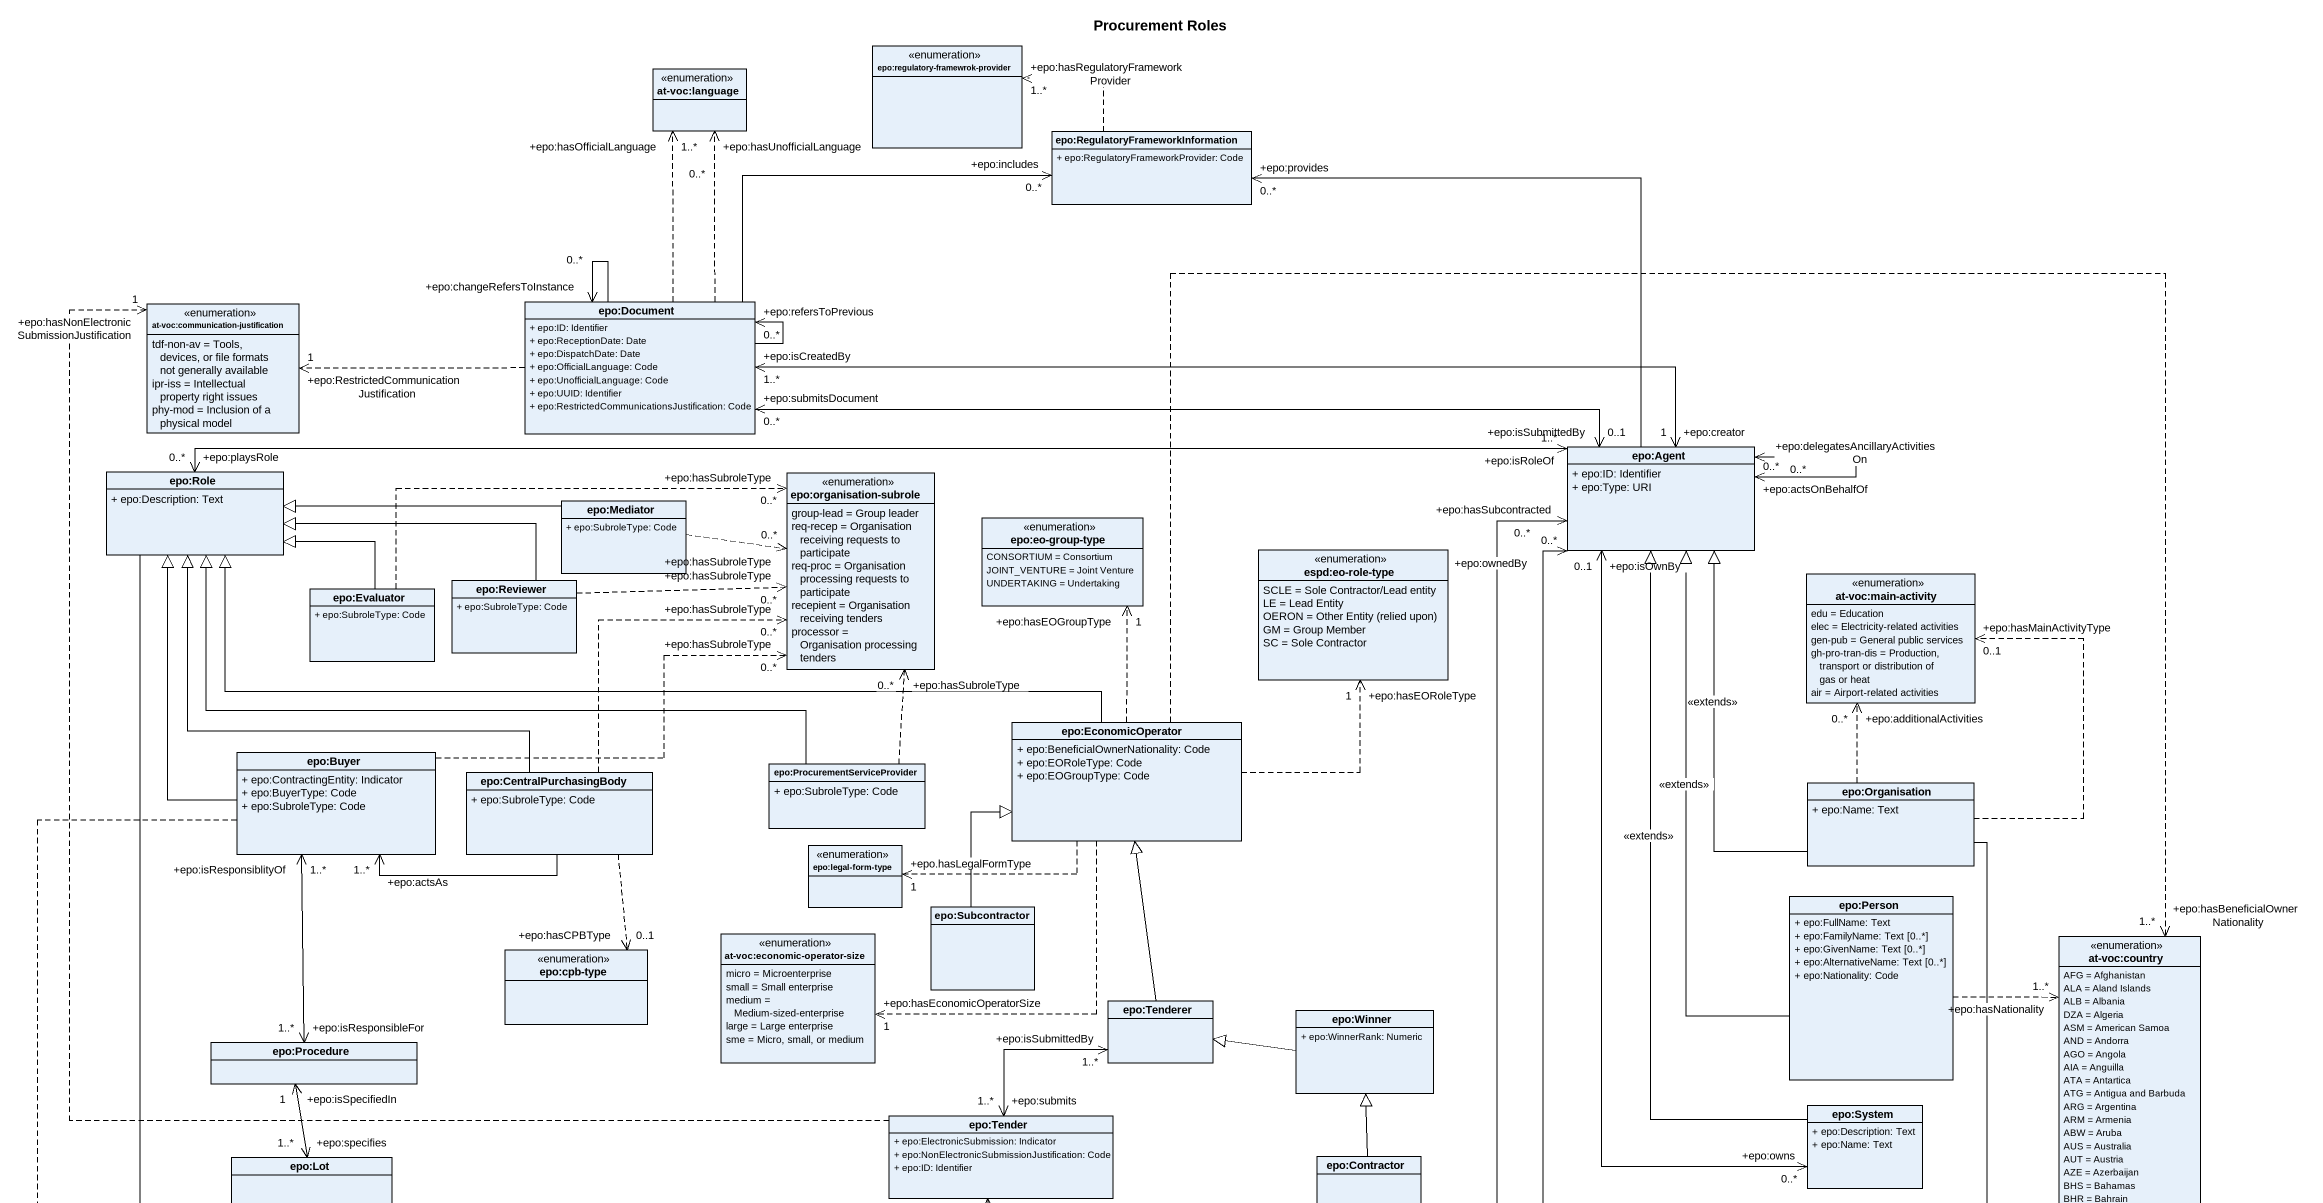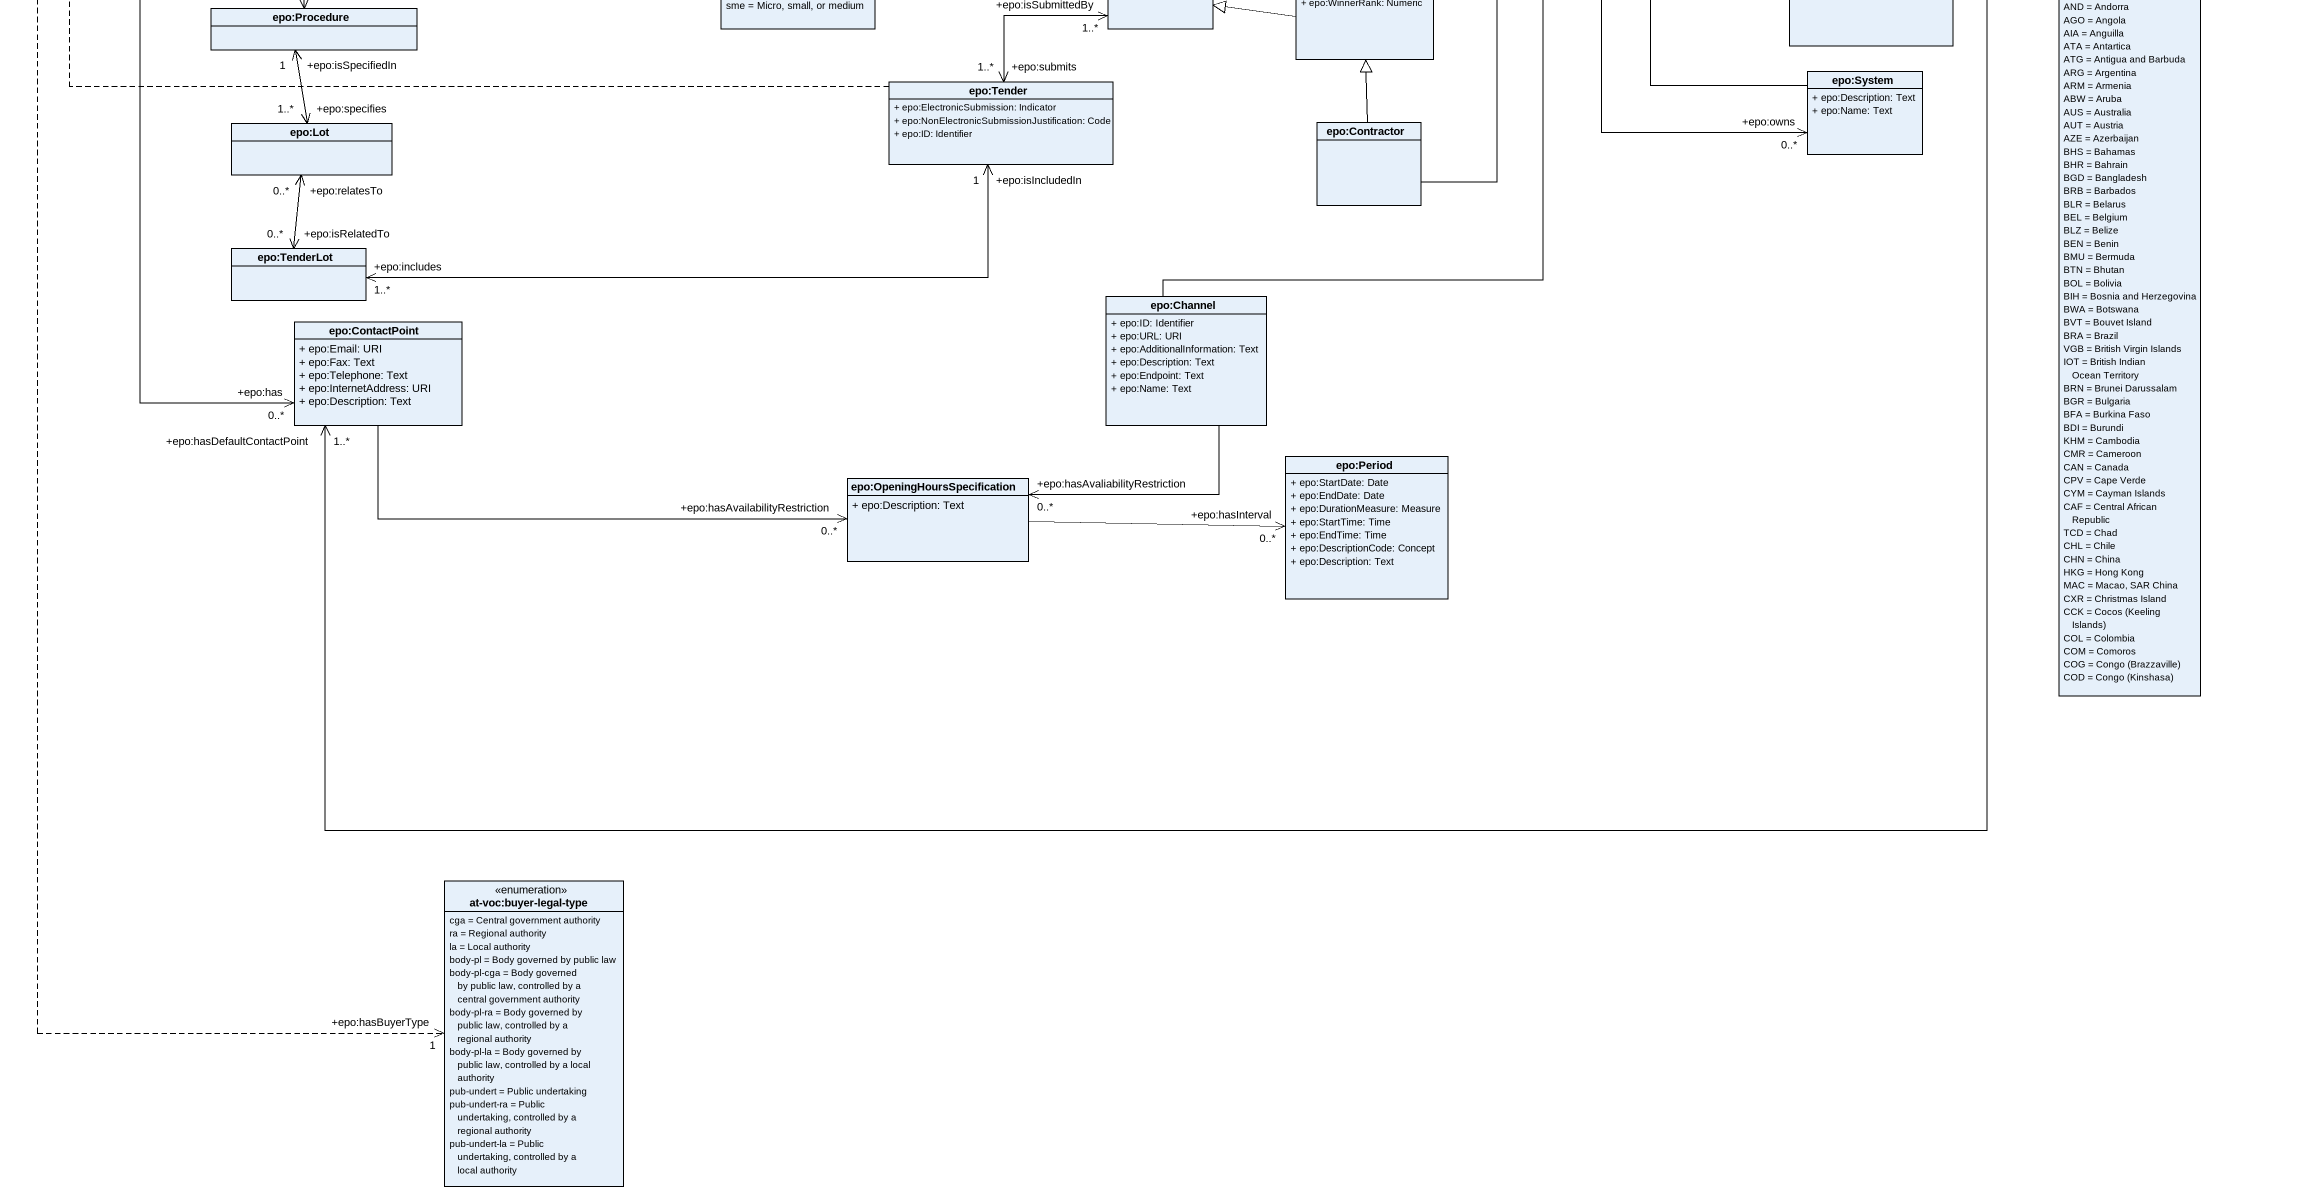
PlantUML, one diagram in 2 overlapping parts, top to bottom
@startuml
title Procurement Roles
hide circle
hide empty members
skinparam classAttributeIconSize 0
enum "epo:regulatory-framewrok-provider" as epo_regulatory_framewrok
enum "at-voc:language" as at_voc_language
class "epo:RegulatoryFrameworkInformation" as epo_RegulatoryFrameworkInfor {
  + epo:RegulatoryFrameworkProvider: Code
}
enum "at-voc:communication-justification" as at_voc_communication {
  tdf-non-av = Tools, devices, or file formats not generally available
  ipr-iss = Intellectual property right issues
  phy-mod = Inclusion of a physical model
}
class "epo:Document" as epo_Document {
  + epo:ID: Identifier
  + epo:ReceptionDate: Date
  + epo:DispatchDate: Date
  + epo:OfficialLanguage: Code
  + epo:UnofficialLanguage: Code
  + epo:UUID: Identifier
  + epo:RestrictedCommunicationsJustification: Code
}
class "epo:Role" as epo_Role {
  + epo:Description: Text
}
enum "epo:organisation-subrole" as epo_organisation_subrole {
  group-lead = Group leader
  req-recep = Organisation receiving requests to participate
  req-proc = Organisation processing requests to participate
  recepient = Organisation receiving tenders
  processor = Organisation processing tenders
}
class "epo:Agent" as epo_Agent {
  + epo:ID: Identifier
  + epo:Type: URI
}
class "epo:Mediator" as epo_Mediator {
  + epo:SubroleType: Code
}
enum "epo:eo-group-type" as epo_eo_group_type {
  CONSORTIUM = Consortium
  JOINT_VENTURE = Joint Venture
  UNDERTAKING = Undertaking
}
enum "espd:eo-role-type" as espd_eo_role_type {
  SCLE = Sole Contractor/Lead entity
  LE = Lead Entity
  {field} OERON = Other Entity (relied upon)
  GM = Group Member
  SC = Sole Contractor
}
class "epo:Evaluator" as epo_Evaluator {
  + epo:SubroleType: Code
}
class "epo:Reviewer" as epo_Reviewer {
  + epo:SubroleType: Code
}
enum "at-voc:main-activity" as at_voc_main_activity {
  edu = Education
  elec = Electricity-related activities
  gen-pub = General public services
  gh-pro-tran-dis = Production, transport or distribution of gas or heat
  air = Airport-related activities
}
class "epo:Buyer" as epo_Buyer {
  + epo:ContractingEntity: Indicator
  + epo:BuyerType: Code
  + epo:SubroleType: Code
}
class "epo:EconomicOperator" as epo_EconomicOperator {
  + epo:BeneficialOwnerNationality: Code
  + epo:EORoleType: Code
  + epo:EOGroupType: Code
}
class "epo:CentralPurchasingBody" as epo_CentralPurchasingBody {
  + epo:SubroleType: Code
}
class "epo:ProcurementServiceProvider" as epo_ProcurementServiceProvid {
  + epo:SubroleType: Code
}
class "epo:Organisation" as epo_Organisation {
  + epo:Name: Text
}
enum "epo:legal-form-type" as epo_legal_form_type
class "epo:Person" as epo_Person {
  + epo:FullName: Text
  + epo:FamilyName: Text [0..*]
  + epo:GivenName: Text [0..*]
  + epo:AlternativeName: Text [0..*]
  + epo:Nationality: Code
}
enum "at-voc:economic-operator-size" as at_voc_economic_operator {
  micro = Microenterprise
  small = Small enterprise
  medium = Medium-sized-enterprise
  large = Large enterprise
  sme = Micro, small, or medium
}
class "epo:Subcontractor" as epo_Subcontractor
enum "at-voc:country" as at_voc_country {
  AFG = Afghanistan
  ALA = Aland Islands
  ALB = Albania
  DZA = Algeria
  ASM = American Samoa
  AND = Andorra
  AGO = Angola
  AIA = Anguilla
  ATA = Antartica
  ATG = Antigua and Barbuda
  ARG = Argentina
  ARM = Armenia
  ABW = Aruba
  AUS = Australia
  AUT = Austria
  AZE = Azerbaijan
  BHS = Bahamas
  BHR = Bahrain
  BGD = Bangladesh
  BRB = Barbados
  BLR = Belarus
  BEL = Belgium
  BLZ = Belize
  BEN = Benin
  BMU = Bermuda
  BTN = Bhutan
  BOL = Bolivia
  BIH = Bosnia and Herzegovina
  BWA = Botswana
  BVT = Bouvet Island
  BRA = Brazil
  VGB = British Virgin Islands
  IOT = British Indian Ocean Territory
  BRN = Brunei Darussalam
  BGR = Bulgaria
  BFA = Burkina Faso
  BDI = Burundi
  KHM = Cambodia
  CMR = Cameroon
  CAN = Canada
  CPV = Cape Verde
  CYM = Cayman Islands
  CAF = Central African Republic
  TCD = Chad
  CHL = Chile
  CHN = China
  HKG = Hong Kong
  MAC = Macao, SAR China
  CXR = Christmas Island
  {field} CCK = Cocos (Keeling Islands)
  COL = Colombia
  COM = Comoros
  {field} COG = Congo (Brazzaville)
  {field} COD = Congo (Kinshasa)
}
enum "epo:cpb-type" as epo_cpb_type
class "epo:Tenderer" as epo_Tenderer
class "epo:Winner" as epo_Winner {
  + epo:WinnerRank: Numeric
}
class "epo:Procedure" as epo_Procedure
class "epo:Tender" as epo_Tender {
  + epo:ElectronicSubmission: Indicator
  + epo:NonElectronicSubmissionJustification: Code
  + epo:ID: Identifier
}
class "epo:System" as epo_System {
  + epo:Description: Text
  + epo:Name: Text
}
class "epo:Lot" as epo_Lot
class "epo:Contractor" as epo_Contractor
class "epo:TenderLot" as epo_TenderLot
class "epo:ContactPoint" as epo_ContactPoint {
  + epo:Email: URI
  + epo:Fax: Text
  + epo:Telephone: Text
  + epo:InternetAddress: URI
  + epo:Description: Text
}
class "epo:Channel" as epo_Channel {
  + epo:ID: Identifier
  + epo:URL: URI
  + epo:AdditionalInformation: Text
  + epo:Description: Text
  + epo:Endpoint: Text
  + epo:Name: Text
}
class "epo:Period" as epo_Period {
  + epo:StartDate: Date
  + epo:EndDate: Date
  + epo:DurationMeasure: Measure
  + epo:StartTime: Time
  + epo:EndTime: Time
  + epo:DescriptionCode: Concept
  + epo:Description: Text
}
class "epo:OpeningHoursSpecification" as epo_OpeningHoursSpecificatio {
  + epo:Description: Text
}
enum "at-voc:buyer-legal-type" as at_voc_buyer_legal_type {
  cga = Central government authority
  ra = Regional authority
  la = Local authority
  body-pl = Body governed by public law
  body-pl-cga = Body governed by public law, controlled by a central government authority
  body-pl-ra = Body governed by public law, controlled by a regional authority
  body-pl-la = Body governed by public law, controlled by a local authority
  pub-undert = Public undertaking
  pub-undert-ra = Public undertaking, controlled by a regional authority
  pub-undert-la = Public undertaking, controlled by a local authority
}
epo_RegulatoryFrameworkInfor .left.> "+epo:hasRegulatoryFrameworkProvider\n1..*" epo_regulatory_framewrok
epo_Document .up.> "+epo:hasOfficialLanguage\n1..*" at_voc_language
epo_Document .up.> "+epo:hasUnofficialLanguage\n0..*" at_voc_language
epo_Document -right-> "+epo:includes\n0..*" epo_RegulatoryFrameworkInfor
epo_Document .left.> "+epo:RestrictedCommunicationJustification\n1" at_voc_communication
epo_Document --> "+epo:changeRefersToInstance\n0..*" epo_Document
epo_Document --> "+epo:refersToPrevious\n0..*" epo_Document
epo_Document "+epo:submitsDocument\n0..*" <-right-> "+epo:isSubmittedBy\n0..1" epo_Agent
epo_Role --> "+epo:has\n0..*" epo_ContactPoint
epo_Agent -up-> "+epo:provides\n0..*" epo_RegulatoryFrameworkInfor
epo_Agent "+epo:creator\n1" <-left-> "+epo:isCreatedBy\n1..*" epo_Document
epo_Agent "+epo:isRoleOf\n1..*" <-left-> "+epo:playsRole\n0..*" epo_Role
epo_Agent "+epo:actsOnBehalfOf\n0..*" <--> "+epo:delegatesAncillaryActivitiesOn\n0..*" epo_Agent
epo_Mediator -left-|> epo_Role
epo_Mediator .right.> "+epo:hasSubroleType\n0..*" epo_organisation_subrole
epo_Evaluator -up-|> epo_Role
epo_Evaluator .right.> "+epo:hasSubroleType\n0..*" epo_organisation_subrole
epo_Reviewer -left-|> epo_Role
epo_Reviewer .right.> "+epo:hasSubroleType\n0..*" epo_organisation_subrole
epo_Buyer -up-|> epo_Role
epo_Buyer .right.> "+epo:hasSubroleType\n0..*" epo_organisation_subrole
epo_Buyer ..> "+epo:hasBuyerType\n1" at_voc_buyer_legal_type
epo_EconomicOperator -left-|> epo_Role
epo_EconomicOperator .up.> "+epo:hasEOGroupType\n1" epo_eo_group_type
epo_EconomicOperator .up.> "+epo:hasEORoleType\n1" espd_eo_role_type
epo_EconomicOperator .left.> "+epo.hasLegalFormType\n1" epo_legal_form_type
epo_EconomicOperator ..> "+epo:hasEconomicOperatorSize\n1" at_voc_economic_operator
epo_EconomicOperator .right.> "+epo:hasBeneficialOwnerNationality\n1..*" at_voc_country
epo_CentralPurchasingBody -up-|> epo_Role
epo_CentralPurchasingBody .up.> "+epo:hasSubroleType\n0..*" epo_organisation_subrole
epo_CentralPurchasingBody -left-> "+epo:actsAs\n1..*" epo_Buyer
epo_CentralPurchasingBody ..> "+epo:hasCPBType\n0..1" epo_cpb_type
epo_ProcurementServiceProvid -left-|> epo_Role
epo_ProcurementServiceProvid .up.> "+epo:hasSubroleType\n0..*" epo_organisation_subrole
epo_Organisation -up-|> epo_Agent : <<extends>>
epo_Organisation .up.> "+epo:hasMainActivityType\n0..1" at_voc_main_activity
epo_Organisation .up.> "+epo:additionalActivities\n0..*" at_voc_main_activity
epo_Organisation -left-> "+epo:hasDefaultContactPoint\n1..*" epo_ContactPoint
epo_Person -up-|> epo_Agent : <<extends>>
epo_Person ..> "+epo:hasNationality\n1..*" at_voc_country
epo_Subcontractor -up-|> epo_EconomicOperator
epo_Tenderer -up-|> epo_EconomicOperator
epo_Tenderer "+epo:isSubmittedBy\n1..*" <--> "+epo:submits\n1..*" epo_Tender
epo_Winner -left-|> epo_Tenderer
epo_Procedure "+epo:isResponsibleFor\n1..*" <-up-> "+epo:isResponsiblityOf\n1..*" epo_Buyer
epo_Procedure "+epo:isSpecifiedIn\n1" <--> "+epo:specifies\n1..*" epo_Lot
epo_Tender .up.> "+epo:hasNonElectronicSubmissionJustification\n1" at_voc_communication
epo_Tender "+epo:isIncludedIn\n1" <-left-> "+epo:includes\n1..*" epo_TenderLot
epo_System -up-|> epo_Agent : <<extends>>
epo_System "+epo:owns\n0..*" <-up-> "+epo:isOwnBy\n0..1" epo_Agent
epo_Contractor -up-> "+epo:hasSubcontracted\n0..*" epo_Agent
epo_Contractor -up-|> epo_Winner
epo_TenderLot "+epo:isRelatedTo\n0..*" <-up-> "+epo:relatesTo\n0..*" epo_Lot
epo_ContactPoint -right-> "+epo:hasAvailabilityRestriction\n0..*" epo_OpeningHoursSpecificatio
epo_Channel -up-> "+epo:ownedBy\n0..*" epo_Agent
epo_Channel --> "+epo:hasAvaliabilityRestriction\n0..*" epo_OpeningHoursSpecificatio
epo_OpeningHoursSpecificatio -right-> "+epo:hasInterval\n0..*" epo_Period
@enduml
